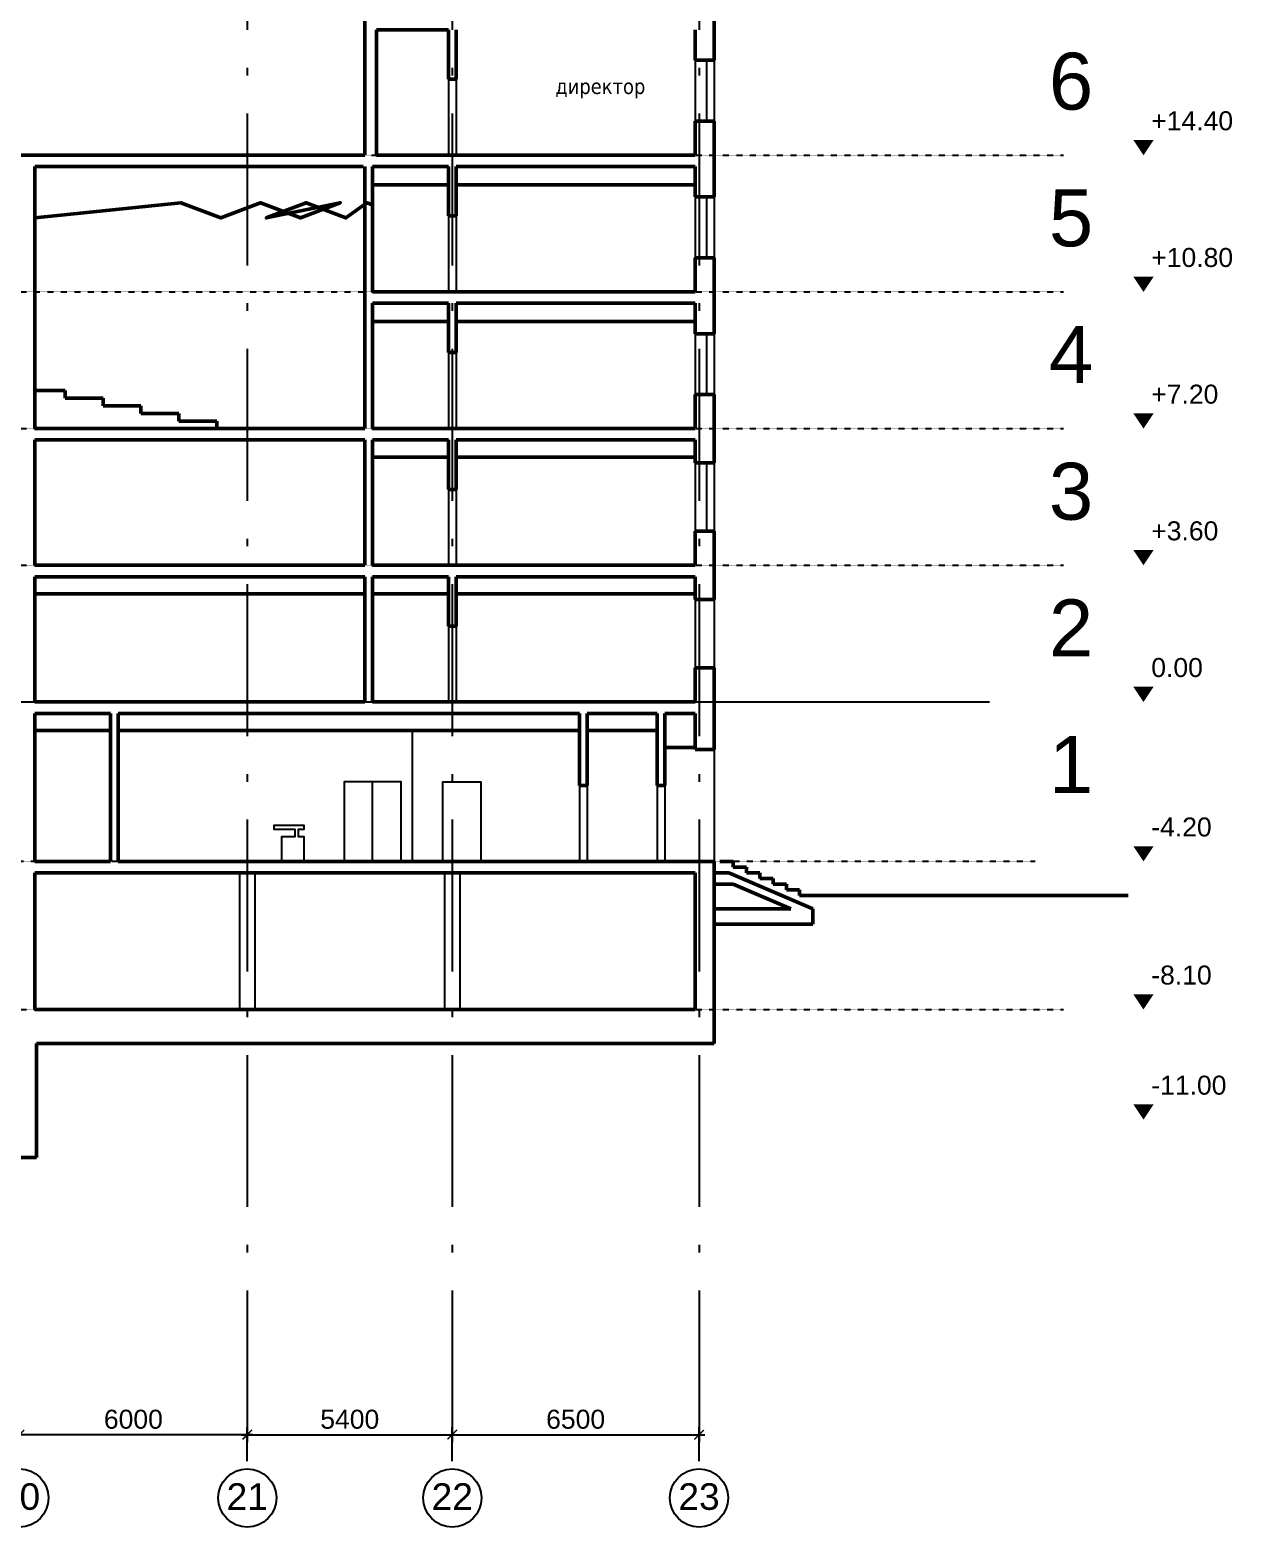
# Model space of a CAD drawing. Header units: millimetres. Extents: x 2558 to 253942, y 1343 to 186042.
# Drawn here: x 222276 to 253942, y 18686 to 58118 of the extents above; entities that cross this region are included whole.
import ezdxf
from ezdxf.enums import TextEntityAlignment as Align

# ---------------------------------------------------------------- set-up
doc = ezdxf.new("R2010")
doc.units = ezdxf.units.MM
doc.linetypes.add('DOT', pattern=[0.125, 0, -0.125])
doc.linetypes.add('OSY', pattern=[6200, 4000, -1000, 200, -1000])
for name, color, linetype in [('AKS-NUM', 3, 'Continuous'), ('axes', 40, 'OSY'), ('DIM', 4, 'Continuous'), ('dim100', 7, 'Continuous'), ('F', 4, 'Continuous'), ('P', 3, 'Continuous'), ('T_expl', 6, 'Continuous'), ('Text', 179, 'Continuous')]:
    doc.layers.add(name, color=color, linetype=linetype)
doc.layers.add('ST', color=5, linetype='Continuous', lineweight=50)
doc.styles.add('DIM', font='arial.ttf', dxfattribs={"height": 500})
doc.styles.add('DIM100', font='arial.ttf')
doc.styles.add('dim200', font='arial.ttf')
doc.styles.add('DIM_150', font='arial.ttf')
doc.dimstyles.new('DIM200', dxfattribs={"dimtxt": 500, "dimasz": 250, "dimexe": 200, "dimexo": 200, "dimgap": 150, "dimtad": 1, "dimdec": 0, "dimzin": 0, "dimdsep": 46, "dimtxsty": 'dim200', "dimblk": 'ARCHTICK', "dimcen": 100, "dimdle": 150, "dimclrd": 256, "dimclre": 256, "dimclrt": 256, "dimaunit": 1, "dimadec": 4, "dimazin": 0, "dimtfac": 1, "dimtdec": 0, "dimtix": 1, "dimtofl": 0, "dimtmove": 0, "dimatfit": 0, "dimldrblk": 'DOT', "dimfxl": 200, "dimtolj": 1, "dimtzin": 0, "dimarcsym": 0})

# ---------------------------------------------------------------- blocks, each defined once
blk = doc.blocks.new('_ArchTick')
at = {"color": 0, "linetype": 'ByBlock', "const_width": 0.15}
blk.add_lwpolyline([(-0.5, -0.5), (0.5, 0.5)], dxfattribs=at)
blk = doc.blocks.new('*D278')
at = {"layer": 'Defpoints', "color": 0, "transparency": 16777216}
for p in [(222001, 21118), (222001, 20218), (228001, 20218)]:
    blk.add_point(p, dxfattribs=at)
at = {"layer": 'DIM', "lineweight": -2, "transparency": 16777216}
for p, q in [((222001, 20418), (222001, 21318)), ((228001, 20418), (228001, 21318)), ((228151, 21118), (221851, 21118))]:
    blk.add_line(p, q, dxfattribs=at)
at = {"layer": 'DIM', "lineweight": -2, "transparency": 16777216, "xscale": 250, "yscale": 250, "zscale": 250, "rotation": 180}
blk.add_blockref('_ArchTick', (222001, 21118), dxfattribs=at)
at = {"layer": 'DIM', "lineweight": -2, "transparency": 16777216, "xscale": 250, "yscale": 250, "zscale": 250}
blk.add_blockref('_ArchTick', (228001, 21118), dxfattribs=at)
at = {"layer": 'DIM', "transparency": 16777216, "insert": (225001, 21523), "char_height": 500, "attachment_point": 5, "style": 'dim200'}
blk.add_mtext('\\A1;6000', dxfattribs=at)
blk = doc.blocks.new('_Dot')
at = {"layer": 'P', "color": 0, "lineweight": -2}
blk.add_line((-0.5, 0), (-1, 0), dxfattribs=at)
at = {"layer": 'P', "color": 0, "const_width": 0.5}
blk.add_lwpolyline([(-0.25, 0, 1), (0.25, 0, 1)], format="xyb", close=True, dxfattribs=at)
blk = doc.blocks.new('*D279')
at = {"layer": 'Defpoints', "color": 0, "transparency": 16777216}
for p in [(233401, 21118), (228001, 20218), (233401, 20218)]:
    blk.add_point(p, dxfattribs=at)
at = {"layer": 'DIM', "lineweight": -2, "transparency": 16777216}
for p, q in [((228001, 20418), (228001, 21318)), ((233401, 20418), (233401, 21318)), ((227851, 21118), (233551, 21118))]:
    blk.add_line(p, q, dxfattribs=at)
at = {"layer": 'DIM', "lineweight": -2, "transparency": 16777216, "xscale": 250, "yscale": 250, "zscale": 250, "rotation": 180}
blk.add_blockref('_ArchTick', (228001, 21118), dxfattribs=at)
at = {"layer": 'DIM', "lineweight": -2, "transparency": 16777216, "xscale": 250, "yscale": 250, "zscale": 250}
blk.add_blockref('_ArchTick', (233401, 21118), dxfattribs=at)
at = {"layer": 'DIM', "transparency": 16777216, "insert": (230701, 21523), "char_height": 500, "attachment_point": 5, "style": 'dim200'}
blk.add_mtext('\\A1;5400', dxfattribs=at)
blk = doc.blocks.new('*D280')
at = {"layer": 'Defpoints', "color": 0, "transparency": 16777216}
for p in [(239901, 21118), (233401, 20218), (239901, 20218)]:
    blk.add_point(p, dxfattribs=at)
at = {"layer": 'DIM', "lineweight": -2, "transparency": 16777216}
for p, q in [((233401, 20418), (233401, 21318)), ((239901, 20418), (239901, 21318)), ((233251, 21118), (240051, 21118))]:
    blk.add_line(p, q, dxfattribs=at)
at = {"layer": 'DIM', "lineweight": -2, "transparency": 16777216, "xscale": 250, "yscale": 250, "zscale": 250, "rotation": 180}
blk.add_blockref('_ArchTick', (233401, 21118), dxfattribs=at)
at = {"layer": 'DIM', "lineweight": -2, "transparency": 16777216, "xscale": 250, "yscale": 250, "zscale": 250}
blk.add_blockref('_ArchTick', (239901, 21118), dxfattribs=at)
at = {"layer": 'DIM', "transparency": 16777216, "insert": (236651, 21523), "char_height": 500, "attachment_point": 5, "style": 'dim200'}
blk.add_mtext('\\A1;6500', dxfattribs=at)

msp = doc.modelspace()

# ---------------------------------------------------------------- linework, layer by layer
at = {"layer": 'AKS-NUM'}
for centre in [(222001.1, 19452.2), (228001.1, 19452.2), (233401.1, 19452.2), (239901.1, 19452.2)]:
    msp.add_circle(centre, 765.9, dxfattribs=at)
at = {"layer": 'axes'}
for p, q in [((228001.4, 68318.1), (228001.4, 20218.1)), ((233401.4, 68318.1), (233401.4, 20218.1)), ((239901.4, 68318.1), (239901.4, 20218.1))]:
    msp.add_line(p, q, dxfattribs=at)
at = {"layer": 'axes', "linetype": 'DOT'}
for p, q in [((126751.4, 54818.1), (249501.4, 54818.1)), ((183001.4, 51218.1), (249501.4, 51218.1)), ((183001.4, 47618.1), (249501.4, 47618.1)), ((183001.4, 44018.1), (249501.4, 44018.1)), ((248751.4, 36218.1), (126751.4, 36218.1)), ((126751.4, 32318.1), (249501.4, 32318.1))]:
    msp.add_line(p, q, dxfattribs=at)
at = {"layer": 'F'}
for p, q in [((239801.4, 57318.1), (239801.4, 55718.1)), ((240101.4, 57318.1), (240101.4, 55718.1)), ((240301.4, 57318.1), (240301.4, 55718.1)), ((239801.4, 53719), (239801.4, 52119)), ((240101.4, 53719), (240101.4, 52119)), ((240301.4, 53719), (240301.4, 52119)), ((239801.4, 50118.1), (239801.4, 48518.1)), ((240101.4, 50118.1), (240101.4, 48518.1)), ((240301.4, 50118.1), (240301.4, 48518.1)), ((239801.4, 46718.1), (239801.4, 44918.1)), ((240101.4, 46718.1), (240101.4, 44918.1)), ((240301.4, 46718.1), (240301.4, 44918.1)), ((239801.4, 43118.1), (239801.4, 41318.1)), ((240301.4, 43118.1), (240301.4, 41318.1)), ((240301.4, 39168.1), (240301.4, 36218.1)), ((227801.4, 32318.1), (227801.4, 35918.1)), ((228201.4, 35918.1), (228201.4, 32318.1)), ((233201.4, 32318.1), (233201.4, 35918.1)), ((233601.4, 35918.1), (233601.4, 32318.1))]:
    msp.add_line(p, q, dxfattribs=at)
at = {"layer": 'P'}
for p, q in [((233301.4, 56818.1), (233301.4, 54818.1)), ((233501.4, 56818.1), (233501.4, 54818.1)), ((233301.4, 53218.1), (233301.4, 51218.1)), ((233503.9, 53218.1), (233503.9, 51218.1)), ((233301.4, 49618.1), (233301.4, 47618.1)), ((233503.9, 49618.1), (233503.9, 47618.1)), ((233301.4, 46018.1), (233301.4, 44018.1)), ((233503.9, 46018.1), (233503.9, 44018.1)), ((233301.4, 42418.1), (233301.4, 40418.1)), ((233503.9, 42418.1), (233503.9, 40418.1)), ((126751.4, 40418.1), (247551.4, 40418.1)), ((232351.4, 36218.1), (232351.4, 39668.1)), ((236751.4, 38218.1), (236751.4, 36218.1)), ((236951.4, 38218.1), (236951.4, 36218.1)), ((238801.4, 38218.1), (238801.4, 36218.1)), ((239001.4, 38218.1), (239001.4, 36218.1))]:
    msp.add_line(p, q, dxfattribs=at)
for points in [[(232051.4, 36218.1), (232051.4, 38318.1), (230551.4, 38318.1), (230551.4, 36218.1), (231301.4, 36218.1), (231301.4, 38318.1)], [(233151.4, 36218.1), (233151.4, 38318.1), (234151.4, 38318.1), (234151.4, 36218.1)], [(229501.4, 36218.1), (229501.4, 36868.1), (229351.4, 36868.1), (229351.4, 37068.1), (229501.4, 37068.1), (229501.4, 37168.1), (228701.4, 37168.1), (228701.4, 37068.1), (229251.4, 37068.1), (229251.4, 36868.1), (228901.4, 36868.1), (228901.4, 36218.1)]]:
    msp.add_lwpolyline(points, dxfattribs=at)
at = {"layer": 'ST'}
for p, q in [((231101.4, 60168.1), (231101.4, 54818.1)), ((240301.4, 57318.1), (240301.4, 59318.1)), ((233301.4, 58118.1), (231401.4, 58118.1)), ((231401.4, 58118.1), (231401.4, 54818.1)), ((233301.4, 58118.1), (233301.4, 56818.1)), ((233501.4, 58118.1), (233501.4, 56818.1)), ((239801.4, 57318.1), (239801.4, 58118.1)), ((239801.4, 57318.1), (240301.4, 57318.1)), ((233501.4, 56818.1), (233301.4, 56818.1)), ((240301.4, 55718.1), (239801.4, 55718.1)), ((223001.4, 54818.1), (204001.4, 54818.1)), ((221101.4, 54818.1), (231101.4, 54818.1)), ((231401.4, 54819), (239801.4, 54819)), ((223001.4, 54518.1), (222401.4, 54518.1)), ((222401.4, 54518.1), (222401.4, 47618.1)), ((231051.4, 54518.1), (222401.4, 54518.1)), ((233301.4, 54518.1), (231301.4, 54518.1)), ((233301.4, 54518.1), (233301.4, 53218.1)), ((239801.4, 54518.1), (233503.9, 54518.1)), ((233503.9, 54518.1), (233503.9, 53218.1)), ((233301.4, 54042.7), (231301.4, 54042.7)), ((239801.4, 54042.7), (233501.4, 54042.7)), ((240301.4, 53719), (239801.4, 53719)), ((233503.9, 53218.1), (233301.4, 53218.1)), ((239801.4, 51219), (239801.4, 52119)), ((239801.4, 52119), (240301.4, 52119)), ((240301.4, 52119), (240301.4, 50118.1)), ((231301.4, 51219), (239801.4, 51219)), ((233301.4, 50918.1), (231301.4, 50918.1)), ((233301.4, 50918.1), (233301.4, 49618.1)), ((239801.4, 50918.1), (233503.9, 50918.1)), ((233503.9, 50918.1), (233503.9, 49618.1)), ((239801.4, 50118.1), (239801.4, 50918.1)), ((233301.4, 50442.7), (231301.4, 50442.7)), ((239801.4, 50442.7), (233501.4, 50442.7)), ((240301.4, 50118.1), (239801.4, 50118.1)), ((233503.9, 49618.1), (233301.4, 49618.1)), ((222401.5, 48618.1), (223201.5, 48618.1)), ((223201.5, 48618.1), (223201.5, 48418.1)), ((239801.4, 47618.1), (239801.4, 48518.1)), ((239801.4, 48518.1), (240301.4, 48518.1)), ((240301.4, 48518.1), (240301.4, 46718.1)), ((223201.5, 48418.1), (224201.5, 48418.1)), ((224201.5, 48418.1), (224201.5, 48218.1)), ((224201.5, 48218.1), (225201.5, 48218.1)), ((225201.5, 48218.1), (225201.5, 48018.1)), ((225201.5, 48018.1), (226201.5, 48018.1)), ((226201.5, 48018.1), (226201.5, 47818.1)), ((226201.5, 47818.1), (227201.5, 47818.1)), ((227201.5, 47818.1), (227201.5, 47618.1)), ((222401.4, 47618.1), (231101.4, 47618.1)), ((231301.4, 47618.1), (239801.4, 47618.1)), ((240301.4, 47318.1), (240301.4, 47618.1)), ((231101.4, 47318.1), (222401.4, 47318.1)), ((222401.4, 47318.1), (222401.4, 45018.1)), ((233301.4, 47318.1), (231301.4, 47318.1)), ((233301.4, 47318.1), (233301.4, 46018.1)), ((239801.4, 47318.1), (233503.9, 47318.1)), ((233503.9, 47318.1), (233503.9, 46018.1)), ((239801.4, 46718.1), (239801.4, 47318.1)), ((233301.4, 46868.1), (231301.4, 46868.1)), ((239801.4, 46868.1), (233503.9, 46868.1)), ((240301.4, 46718.1), (239801.4, 46718.1)), ((233503.9, 46018.1), (233301.4, 46018.1)), ((222401.4, 45018.1), (222401.4, 44018.1)), ((239801.4, 44018.1), (239801.4, 44918.1)), ((239801.4, 44918.1), (240301.4, 44918.1)), ((240301.4, 44918.1), (240301.4, 43118.1)), ((222401.4, 44018.1), (231101.4, 44018.1)), ((231301.4, 44018.1), (239801.4, 44018.1)), ((240301.4, 43718.1), (240301.4, 44018.1)), ((240301.4, 43718.1), (240301.4, 44018.1)), ((231101.4, 43718.1), (222401.4, 43718.1)), ((222401.4, 43718.1), (222401.4, 40418.1)), ((233301.4, 43718.1), (231301.4, 43718.1)), ((233301.4, 43718.1), (233301.4, 42418.1)), ((239801.4, 43718.1), (233503.9, 43718.1)), ((233503.9, 43718.1), (233503.9, 42418.1)), ((239801.4, 43118.1), (239801.4, 43718.1)), ((231101.4, 43268.1), (222401.4, 43268.1)), ((233301.4, 43268.1), (231301.4, 43268.1)), ((239801.4, 43268.1), (233503.9, 43268.1)), ((240301.4, 43118.1), (239801.4, 43118.1)), ((233503.9, 42418.1), (233301.4, 42418.1)), ((239801.4, 40418.1), (239801.4, 41318.1)), ((239801.4, 41318.1), (240301.4, 41318.1)), ((240301.4, 39168.1), (240301.4, 41318.1)), ((222401.4, 40418.1), (231101.4, 40418.1)), ((231301.4, 40418.1), (239801.4, 40418.1)), ((224401.4, 40118.1), (222401.4, 40118.1)), ((222401.4, 40118.1), (222401.4, 36218.1)), ((224401.4, 40117.8), (224401.4, 36218.1)), ((236751.4, 40118.1), (224601.4, 40118.1)), ((224601.4, 40118.1), (224601.4, 36218.1)), ((236751.4, 40118.1), (236751.4, 38218.1)), ((238801.4, 40118.1), (236951.4, 40118.1)), ((236951.4, 40118.1), (236951.4, 38218.1)), ((238801.4, 40118.1), (238801.4, 38218.1)), ((239801.4, 40118.1), (239001.4, 40118.1)), ((239001.4, 40118.1), (239001.4, 38218.1)), ((239801.4, 40118.1), (239801.4, 39168.1)), ((240301.4, 40118.1), (240301.4, 40118.1)), ((224401.4, 39668.1), (222401.4, 39668.1)), ((236751.4, 39668.1), (224601.4, 39668.1)), ((238801.4, 39668.1), (236951.4, 39668.1)), ((239801.4, 39218.1), (239001.4, 39218.1)), ((240301.4, 39168.1), (239801.4, 39168.1)), ((240301.4, 39168.1), (240301.4, 39168.1)), ((236951.4, 38218.1), (236751.4, 38218.1)), ((239001.4, 38218.1), (238801.4, 38218.1)), ((222401.4, 36218.1), (224401.4, 36218.1)), ((239801.4, 35918.1), (222401.4, 35918.1)), ((222401.4, 35918.1), (222401.4, 32318.1)), ((224601.4, 36218.1), (240301.4, 36218.1)), ((239801.4, 35918.1), (239801.4, 32318.1)), ((240301.4, 36218.1), (240301.4, 36218.1)), ((240301.4, 36218.1), (240301.4, 31418.1)), ((240684.7, 35918.1), (240301.4, 35918.1)), ((240801.4, 36218.1), (240451.4, 36218.1)), ((240684.7, 35918.1), (242901.4, 34968.1)), ((240801.4, 36218.1), (240801.4, 36068.1)), ((240801.4, 36068.1), (241151.4, 36068.1)), ((241151.4, 36068.1), (241151.4, 35918.1)), ((241151.4, 35918.1), (241501.4, 35918.1)), ((241501.4, 35918.1), (241501.4, 35768.1)), ((240801.4, 35618.1), (240301.4, 35618.1)), ((240801.4, 35618.1), (242318.1, 34968.1)), ((241501.4, 35768.1), (241851.4, 35768.1)), ((241851.4, 35768.1), (241851.4, 35618.1)), ((241851.4, 35618.1), (242201.4, 35618.1)), ((242201.4, 35618.1), (242201.4, 35468.1)), ((242201.4, 35468.1), (242551.4, 35468.1)), ((242551.4, 35468.1), (242551.4, 35318.1)), ((251201.4, 35318.1), (242551.4, 35318.1)), ((242318.1, 34968.1), (240301.4, 34968.1)), ((242901.4, 34968.1), (242901.4, 34568.1)), ((242901.4, 34568.1), (240301.4, 34568.1)), ((222401.4, 32318.1), (239801.4, 32318.1)), ((222451.4, 31418.1), (222451.4, 28418.1)), ((222451.4, 31418.1), (240301.4, 31418.1)), ((182401.4, 28418.1), (222451.4, 28418.1))]:
    msp.add_line(p, q, dxfattribs=at)
at = {"layer": 'ST', "linetype": 'Continuous'}
for p, q in [((239801.4, 55718.1), (239801.4, 54818.1)), ((240301.4, 55718.1), (240301.4, 53718.1)), ((231101.4, 47618.1), (231101.4, 54518.1)), ((231301.4, 51218.1), (231301.4, 54518.1)), ((239801.4, 53718.1), (239801.4, 54518.1)), ((231301.4, 47618.1), (231301.4, 50918.1)), ((231101.4, 44018.1), (231101.4, 47318.1)), ((231301.4, 44018.1), (231301.4, 47318.1)), ((231101.4, 40418.1), (231101.4, 43718.1)), ((231301.4, 40418.1), (231301.4, 43718.1))]:
    msp.add_line(p, q, dxfattribs=at)
at = {"layer": 'ST'}
msp.add_lwpolyline([(222401.4, 53168.1), (226251.4, 53568.1), (227301.4, 53168.1), (228351.4, 53568.1), (229401.4, 53168.1), (230451.4, 53568.1), (228501.4, 53168.1), (229551.4, 53568.1), (230601.4, 53168.1), (231151.4, 53568.1), (231301.4, 53510.9)], dxfattribs=at)
at = {"layer": 'Text', "ltscale": 0.2}
for points in [[(253210.9, 55218.1, 0, 0, 0), (251608.5, 55218.1, 533.3, 0, 0), (251608.5, 54818.1, 0, 0, 0), (250701.4, 54818.1, 0, 0, 0), (252515.8, 54818.1, 0, 0, 0)], [(253210.9, 51618.1, 0, 0, 0), (251608.5, 51618.1, 533.3, 0, 0), (251608.5, 51218.1, 0, 0, 0), (250701.4, 51218.1, 0, 0, 0), (252515.8, 51218.1, 0, 0, 0)], [(253210.9, 48018.1, 0, 0, 0), (251608.5, 48018.1, 533.3, 0, 0), (251608.5, 47618.1, 0, 0, 0), (250701.4, 47618.1, 0, 0, 0), (252515.8, 47618.1, 0, 0, 0)], [(253210.9, 44418.1, 0, 0, 0), (251608.5, 44418.1, 533.3, 0, 0), (251608.5, 44018.1, 0, 0, 0), (250701.4, 44018.1, 0, 0, 0), (252515.8, 44018.1, 0, 0, 0)], [(253210.9, 40818.1, 0, 0, 0), (251608.5, 40818.1, 533.3, 0, 0), (251608.5, 40418.1, 0, 0, 0), (250701.4, 40418.1, 0, 0, 0), (252515.8, 40418.1, 0, 0, 0)], [(253210.9, 36618.1, 0, 0, 0), (251608.5, 36618.1, 533.3, 0, 0), (251608.5, 36218.1, 0, 0, 0), (250701.4, 36218.1, 0, 0, 0), (252515.8, 36218.1, 0, 0, 0)], [(253210.9, 32718.1, 0, 0, 0), (251608.5, 32718.1, 533.3, 0, 0), (251608.5, 32318.1, 0, 0, 0), (250701.4, 32318.1, 0, 0, 0), (252515.8, 32318.1, 0, 0, 0)], [(253210.9, 29818.1, 0, 0, 0), (251608.5, 29818.1, 533.3, 0, 0), (251608.5, 29418.1, 0, 0, 0), (250701.4, 29418.1, 0, 0, 0), (252515.8, 29418.1, 0, 0, 0)]]:
    msp.add_lwpolyline(points, format="xyseb", dxfattribs=at)

# ---------------------------------------------------------------- texts
at = {"layer": 'AKS-NUM', "style": 'DIM100'}
for s, p in [('20', (222001.4, 19139.5)), ('21', (228001.4, 19139.5)), ('22', (233401.4, 19139.5)), ('23', (239901.4, 19139.5))]:
    msp.add_text(s, height=700, rotation=0, dxfattribs=at).set_placement(p, align=Align.CENTER)
at = {"layer": 'dim100', "color": 252, "style": 'dim200'}
for s, p in [('6', (249701.4, 56018.1)), ('5', (249701.4, 52418.1)), ('4', (249701.4, 48818.1)), ('3', (249701.4, 45218.1)), ('2', (249701.4, 41618.1)), ('1', (249701.4, 38018.1))]:
    msp.add_text(s, height=1500, dxfattribs=at).set_placement(p, align=Align.CENTER)
at = {"layer": 'T_expl', "lineweight": 0, "insert": (237301.4, 56317.1), "char_height": 400, "width": 5828.285, "attachment_point": 8, "style": 'DIM_150'}
msp.add_mtext('{\\fTahoma|b0|i0|c204|p34;директор}', dxfattribs=at)
at = {"layer": 'Text', "style": 'DIM'}
for s, p in [('+14.40', (251814, 55475.2)), ('+10.80', (251814, 51875.2)), ('+7.20', (251814, 48275.2)), ('+3.60', (251814, 44675.2)), ('0.00', (251814, 41075.2)), ('-4.20', (251814, 36875.2)), ('-8.10', (251814, 32975.2)), ('-11.00', (251814, 30075.2))]:
    msp.add_text(s, height=500, dxfattribs=at).set_placement(p)

# ---------------------------------------------------------------- dimensions: what is measured, and where the dimension line sits
at = {"layer": 'DIM'}
for base, p1, p2, picture, middle in [((222001.4, 21118.1), (228001.4, 20218.1), (222001.4, 20218.1), '*D278', (225001.4, 21523.3)), ((233401.4, 21118.1), (228001.4, 20218.1), (233401.4, 20218.1), '*D279', (230701.4, 21523.3)), ((239901.4, 21118.1), (233401.4, 20218.1), (239901.4, 20218.1), '*D280', (236651.4, 21523.3))]:
    dim = msp.add_linear_dim(base=base, p1=p1, p2=p2, dimstyle='DIM200', dxfattribs=at)
    dim.commit()
    dim.dimension.update_dxf_attribs({"geometry": picture, "text_midpoint": middle})

doc.saveas('drawing.dxf')
